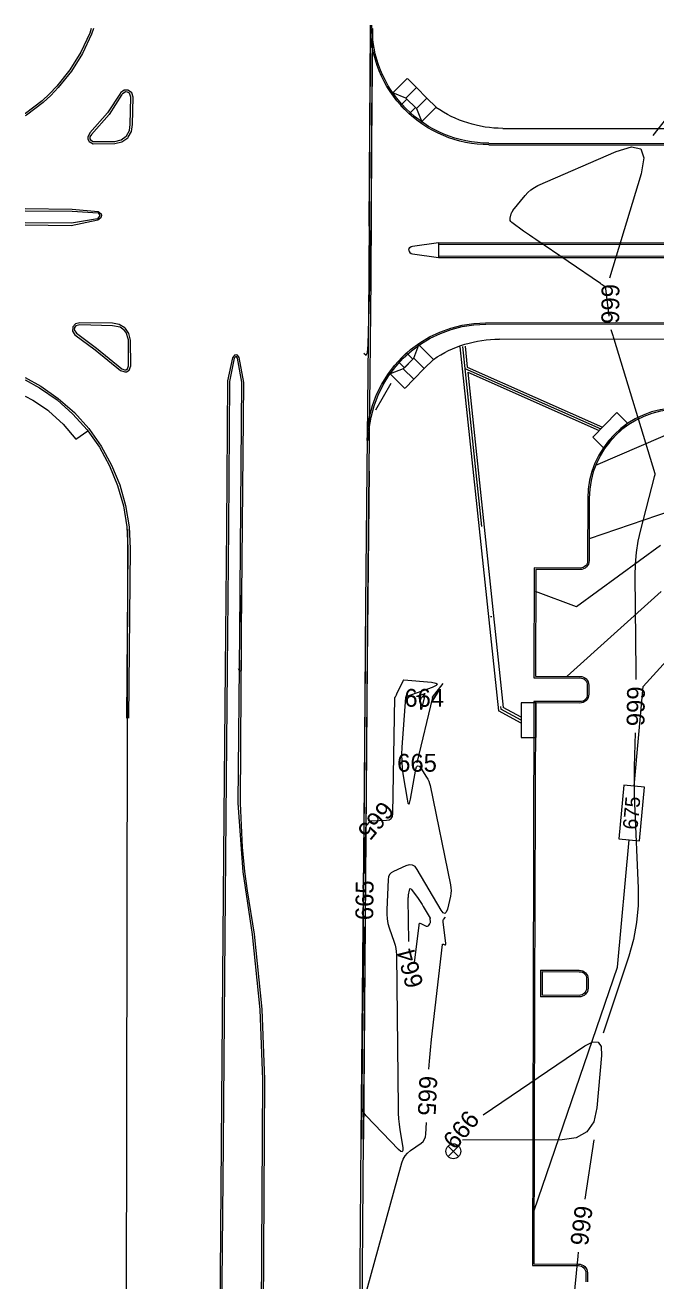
# Model space of a CAD drawing. Extents: x 9956 to 12723, y 9559 to 10903.
# Drawn here: x 9956.4 to 10169.4, y 10451.3 to 10874.7 of the extents above; entities that cross this region are included whole.
import ezdxf
from ezdxf.enums import TextEntityAlignment as Align

# ---------------------------------------------------------------- set-up
doc = ezdxf.new("R2010")
doc.units = 0
doc.header["$MEASUREMENT"] = 0
doc.linetypes.add('DGN Style 4', pattern=[121.953328, 60.938578, -30.469289, 0.076173, -30.469289])
for name, color, linetype, lineweight in [('A-DOOR-IDEN', 7, 'Continuous', 0), ('A-SITE-FENC', 7, 'Continuous', 0), ('A-SITE-FURN', 7, 'Continuous', 0), ('A-SITE-PLAY', 7, 'Continuous', 0), ('A-SITE-SPRT', 7, 'Continuous', 0), ('A-SITE-WATR', 7, 'Continuous', 0), ('E-FILL_PERMIT', 7, 'Continuous', 0), ('G-ANNO-BRDR', 7, 'Continuous', 0), ('G-ANNO-INFO', 7, 'Continuous', 0), ('G-ANNO-MLIN', 7, 'Continuous', 0), ('G-ANNO-NRTH', 7, 'Continuous', 0), ('P-CL', 7, 'Continuous', 0), ('P-PVMT', 7, 'Continuous', 0), ('PROJECT AREA', 7, 'Continuous', 0)]:
    doc.layers.add(name, color=color, linetype=linetype, lineweight=lineweight)
doc.styles.add('Style-Font 001', font='Font 001.shx')
doc.styles.add('Style-WORKING', font='WORKING.shx')

# ---------------------------------------------------------------- blocks, each defined once
blk = doc.blocks.new('XCIR')
at = {"color": 0, "linetype": 'ByBlock', "lineweight": -2}
for p, q in [((-0.0029, -0.0029), (0.0029, 0.0029)), ((-0.0029, 0.0029), (0.0029, -0.0029))]:
    blk.add_line(p, q, dxfattribs=at)
blk.add_circle((0, 0), 0.00417, dxfattribs=at)
blk.add_point((0, 0), dxfattribs=at)
blk = doc.blocks.new('PLUS')
at = {"color": 0, "linetype": 'ByBlock', "lineweight": -2}
for p, q in [((-0.0042, 0), (0.0042, 0)), ((0, 0.0042), (0, -0.0042))]:
    blk.add_line(p, q, dxfattribs=at)
blk.add_point((0, 0), dxfattribs=at)

msp = doc.modelspace()

# ---------------------------------------------------------------- linework, layer by layer
at = {"layer": 'A-SITE-FENC', "color": 7, "linetype": 'Continuous', "lineweight": 0}
for p, q in [((10102.99, 10766.29), (10115.92, 10643.7)), ((10104.73, 10766.48), (10105.46, 10759.49)), ((10105.46, 10759.49), (10151.07, 10739.2)), ((10105.65, 10757.76), (10149.95, 10738.06)), ((10105.65, 10757.76), (10117.57, 10644.79)), ((10123.64, 10641.48), (10117.57, 10644.79)), ((10123.64, 10639.48), (10115.92, 10643.7))]:
    msp.add_line(p, q, dxfattribs=at)
at = {"layer": 'A-SITE-FENC', "color": 7, "linetype": 'DGN Style 4', "lineweight": 0}
for p, q in [((10103.86, 10766.39), (10116.75, 10644.25)), ((10104.63, 10759.04), (10150.51, 10738.63)), ((10123.64, 10640.48), (10116.75, 10644.25))]:
    msp.add_line(p, q, dxfattribs=at)
at = {"layer": 'A-SITE-FENC', "color": 7, "linetype": 'Continuous', "lineweight": 0, "flags": 128}
for points in [[(10151.34, 10732.3), (10159.47, 10740.61), (10155.88, 10744.12), (10147.75, 10735.81)], [(10128.66, 10634.67), (10128.66, 10646.3), (10123.64, 10646.3), (10123.64, 10634.67)]]:
    msp.add_lwpolyline(points, close=True, dxfattribs=at)
at = {"layer": 'A-SITE-FURN', "color": 7, "lineweight": 0, "flags": 128}
msp.add_lwpolyline([(9956.41, 10749.66), (9959.03, 10748.36), (9964.24, 10744.81), (9964.44, 10744.65), (9969.28, 10740.24), (9973.46, 10735.19), (9977.54, 10738)], dxfattribs=at)
at = {"layer": 'A-SITE-PLAY', "color": 7, "lineweight": 0}
msp.add_line((10071.01, 10660.12), (10069.79, 10499.39), dxfattribs=at)
at = {"layer": 'A-SITE-SPRT', "color": 7, "linetype": 'Continuous', "lineweight": 0}
msp.add_line((9990.89, 10704.76), (9989.04, 9578.59), dxfattribs=at)
at = {"layer": 'A-SITE-WATR', "color": 7, "linetype": 'Continuous', "lineweight": 0}
for p, q in [((10146.57, 10715.26), (10146.51, 10694.27)), ((10128.51, 10691.31), (10128.42, 10655.31)), ((10143.51, 10691.27), (10128.51, 10691.31)), ((10128.42, 10655.31), (10143.42, 10655.27)), ((10146.41, 10652.26), (10146.4, 10649.26)), ((10127.9, 10646.81), (10127.66, 10547.81)), ((10128.4, 10646.31), (10128.15, 10547.31)), ((10143.4, 10646.27), (10128.4, 10646.31)), ((10130.18, 10556.31), (10130.15, 10547.31)), ((10130.18, 10556.31), (10143.18, 10556.27)), ((10130.67, 10555.81), (10130.66, 10547.81)), ((10146.17, 10553.27), (10146.16, 10550.27)), ((10128.15, 10547.31), (10127.93, 10457.32)), ((10143.15, 10547.28), (10130.15, 10547.31)), ((10127.93, 10457.32), (10142.93, 10457.28)), ((10145.93, 10454.27), (10145.92, 10451.27))]:
    msp.add_line(p, q, dxfattribs=at)
msp.add_arc((10176.56, 10715.19), 30, 89.8595, 179.8595, dxfattribs=at)
at = {"layer": 'A-SITE-WATR', "color": 7, "linetype": 'Continuous', "lineweight": 0, "extrusion": (0, 0, -1)}
for centre, start, end in [((-10143.51, 10694.27), 179.8903, 270.1405), ((-10143.41, 10652.27), 90.1405, 180.1405), ((-10143.4, 10649.27), 180.1405, 270.1405), ((-10143.17, 10553.28), 90.1405, 180.1405), ((-10143.16, 10550.28), 180.1405, 270.1405), ((-10142.93, 10454.28), 90.1405, 180.1405)]:
    msp.add_arc(centre, 3, start, end, dxfattribs=at)
at = {"layer": 'E-FILL_PERMIT', "color": 7, "linetype": 'Continuous', "lineweight": 0, "flags": 128}
for points in [[(10073.07, 10806.91), (10073.51, 10873.57)], [(10073.45, 10864.21), (10073.51, 10873.57)]]:
    msp.add_lwpolyline(points, dxfattribs=at)
at = {"layer": 'G-ANNO-BRDR', "color": 43, "linetype": 'Continuous', "lineweight": 0}
for p, q in [((10148.75, 10726.42), (10192.13, 10745.15)), ((10197.29, 10718.89), (10146.53, 10701.65)), ((10170.77, 10683.87), (10139.12, 10655.28))]:
    msp.add_line(p, q, dxfattribs=at)
at = {"layer": 'G-ANNO-BRDR', "color": 43, "linetype": 'Continuous', "lineweight": 0, "flags": 128}
for points in [[(10191.23, 10873.57), (10189.62, 10864.64), (10189.58, 10864.26), (10189.62, 10863.88), (10189.73, 10863.53), (10189.91, 10863.18), (10190.62, 10862.08), (10190.72, 10861.86), (10190.71, 10861.69), (10190.6, 10861.55), (10190.39, 10861.46), (10189.15, 10861.11), (10188.89, 10861.02), (10188.65, 10860.9), (10188.44, 10860.74), (10188.24, 10860.56), (10177.53, 10849.19), (10176.36, 10847.92), (10175.21, 10846.61), (10174.09, 10845.28), (10173, 10843.93), (10167.99, 10837.54)], [(10129.28, 10820.61), (10155.6, 10832.12), (10160.78, 10833.68), (10163.91, 10832.95), (10165.01, 10829.92), (10164.06, 10824.6), (10153.4, 10789.44)], [(10153.3, 10776.58), (10152.13, 10785.92), (10152.07, 10786.17), (10151.97, 10786.39), (10151.82, 10786.58), (10151.63, 10786.74), (10150.92, 10787.23), (10150.77, 10787.33), (10150.62, 10787.43), (10150.46, 10787.54), (10150.31, 10787.64), (10128.53, 10802.44), (10127.49, 10803.15), (10126.46, 10803.86), (10125.44, 10804.58), (10124.42, 10805.31), (10120.42, 10808.2), (10120.11, 10808.49), (10119.92, 10808.82), (10119.85, 10809.2), (10119.9, 10809.62), (10120.28, 10811.07), (10120.38, 10811.37), (10120.5, 10811.66), (10120.66, 10811.93), (10120.84, 10812.19), (10124.95, 10817.3), (10125.88, 10818.32), (10126.91, 10819.22), (10128.05, 10819.98), (10129.28, 10820.61)], [(10070.57, 10764.1), (10071.31, 10763.48), (10071.85, 10764.42), (10072.08, 10767.02), (10072.49, 10783.6), (10072.56, 10786.38), (10072.63, 10789.17), (10072.69, 10791.95), (10072.75, 10794.73), (10073.02, 10807.72)], [(10153.86, 10772.15), (10154.35, 10770.43), (10154.46, 10770.06), (10154.57, 10769.7), (10154.68, 10769.33), (10154.79, 10768.96), (10168.65, 10723.6), (10168.68, 10723.49), (10168.69, 10723.39), (10168.68, 10723.28), (10168.65, 10723.18), (10168.55, 10722.83), (10168.53, 10722.76), (10168.51, 10722.68), (10168.49, 10722.61), (10168.47, 10722.53), (10163.82, 10704.67), (10162.96, 10700.82), (10162.35, 10696.95), (10162, 10693.04), (10161.92, 10689.1), (10162.26, 10656.89), (10162.28, 10654.2)], [(10074.65, 10745.11), (10079.74, 10754.03)], [(10170.53, 10699.34), (10142.24, 10678.69), (10128.49, 10683.82)], [(10090.93, 10648.03), (10090.15, 10644.78), (10090, 10644.25), (10089.88, 10644.08), (10089.81, 10644.27), (10089.77, 10644.82), (10089.69, 10647.86), (10089.66, 10648.03), (10089.59, 10648.16), (10089.48, 10648.25), (10089.32, 10648.3), (10088.49, 10648.46), (10088.48, 10648.46), (10088.47, 10648.47), (10088.46, 10648.48), (10088.45, 10648.49), (10088.45, 10648.54), (10088.45, 10648.55), (10088.45, 10648.56), (10088.45, 10648.56), (10088.46, 10648.57), (10090.89, 10649.44), (10091.04, 10649.48), (10091.11, 10649.46), (10091.1, 10649.39), (10091.02, 10649.26), (10090.58, 10648.67), (10090.54, 10648.6), (10090.53, 10648.53), (10090.56, 10648.47), (10090.61, 10648.41), (10090.86, 10648.23), (10090.9, 10648.19), (10090.93, 10648.14), (10090.94, 10648.09), (10090.93, 10648.03)], [(10162.04, 10636.21), (10161.73, 10624.81), (10161.68, 10621.72), (10161.68, 10618.63), (10161.73, 10615.54), (10161.83, 10612.45), (10163.05, 10583.87), (10163.04, 10578.05), (10162.51, 10572.3), (10161.45, 10566.62), (10159.87, 10561.01), (10151.29, 10535.03)], [(10085.73, 10565.92), (10085.57, 10580.3), (10085.57, 10580.65), (10085.59, 10580.99), (10085.63, 10581.33), (10085.68, 10581.67)], [(10085.68, 10581.67), (10085.95, 10583.26), (10086.06, 10583.64), (10086.22, 10583.79), (10086.43, 10583.72), (10086.69, 10583.43), (10088.87, 10580.4), (10089.33, 10579.74), (10089.78, 10579.07), (10090.21, 10578.4), (10090.62, 10577.71), (10092.9, 10573.85), (10092.91, 10573.82), (10092.91, 10573.79), (10092.91, 10573.76), (10092.89, 10573.73), (10092.82, 10573.63), (10092.8, 10573.6), (10092.79, 10573.58), (10092.79, 10573.56), (10092.79, 10573.53), (10092.91, 10572.61), (10092.92, 10572.42), (10092.89, 10572.23), (10092.83, 10572.06), (10092.73, 10571.89), (10092.22, 10571.18), (10092.1, 10571.06), (10091.97, 10570.99), (10091.82, 10570.99), (10091.66, 10571.04), (10089.91, 10571.91), (10089.58, 10572.02), (10089.33, 10571.98), (10089.16, 10571.79), (10089.07, 10571.45), (10087.59, 10558.76)], [(10110.8, 10507.58), (10145.03, 10530.78), (10147.73, 10532.17), (10149.56, 10532.08), (10150.53, 10530.52), (10150.64, 10527.49)], [(10150.64, 10527.49), (10149.13, 10509.91), (10148.05, 10505.19), (10145.74, 10501.82), (10142.19, 10499.79), (10137.4, 10499.11), (10103.8, 10499.01)], [(10145.2, 10479.15), (10148.21, 10499.14)], [(10139.25, 10423.25), (10142.81, 10459.97), (10142.94, 10461.29)]]:
    msp.add_lwpolyline(points, dxfattribs=at)
at = {"layer": 'G-ANNO-INFO', "color": 7, "lineweight": 0, "flags": 128}
for points in [[(9978.68, 10873.57), (9978.17, 10871.97), (9975.22, 10865.59), (9971.53, 10859.62), (9967.14, 10854.13), (9964.58, 10851.48), (9962.12, 10849.22), (9956.54, 10844.95), (9956.41, 10844.87)], [(10072.8, 10873.57), (10072.51, 10834.29), (10072.21, 10789.2), (10071.67, 10735.82), (10071.16, 10679.86), (10070.65, 10618.59), (10070.17, 10559.73), (10069.61, 10499.84), (10069.15, 10440.47), (10068.7, 10368.27), (10070.87, 10358.87), (10068.8, 10337.72), (10068.81, 10280.52), (10068.59, 10218.4), (10070.69, 10208.67), (10070.63, 10197.75), (10068.55, 10187.92), (10068.64, 10131.87), (10068.68, 10088.43), (10070.71, 10078.54), (10070.66, 10067.81), (10068.59, 10058.42)], [(10073.49, 10873.57), (10073.16, 10834.28), (10072.92, 10789.14), (10072.39, 10735.82), (10071.77, 10679.89), (10071.32, 10618.64), (10070.86, 10559.79), (10070.31, 10499.83), (10069.89, 10440.44), (10069.33, 10368.31), (10071.59, 10358.81), (10071.55, 10347.89), (10069.44, 10337.68), (10069.45, 10280.62), (10069.27, 10218.41), (10071.52, 10208.58), (10071.36, 10197.73), (10069.21, 10187.93), (10069.28, 10131.92), (10069.39, 10088.46), (10071.34, 10078.66), (10071.38, 10067.7), (10069.28, 10058.46)], [(10072.8, 10873.57), (10072.73, 10864.21)], [(10073.49, 10873.57), (10073.41, 10864.21)], [(9989.03, 10851.35), (9984.7, 10844.61), (9978.74, 10837.87), (9978.21, 10836.99), (9978.27, 10836.4), (9978.49, 10835.99), (9979.4, 10835.51), (9986.64, 10835.51), (9988.74, 10835.98), (9990.47, 10837.25), (9990.61, 10837.42), (9991.55, 10839.12), (9991.8, 10841.25), (9992.05, 10850.41), (9991.58, 10851.71), (9990.91, 10852.11), (9990.27, 10852.17), (9989.09, 10851.44)], [(9956.41, 10812.16), (9972.24, 10812.01), (9981.06, 10811.39), (9981.56, 10810.53), (9980.79, 10809.42), (9971.99, 10807.91), (9956.41, 10808.06)], [(10036.04, 10441.59), (10036.49, 10519.49), (10035.61, 10543.04), (10033.03, 10568.28), (10029.89, 10589.44), (10028.21, 10612.56), (10028.76, 10670.07), (10029.46, 10754.37), (10028, 10762.5), (10027.54, 10763.18), (10026.88, 10762.52), (10025.34, 10754.58), (10024.94, 10705.41), (10024.47, 10657.77), (10024.05, 10608.06), (10023.65, 10554.38), (10023.15, 10497.64), (10022.65, 10439.16), (10022.43, 10382.95)], [(9956.41, 10755.13), (9961.29, 10752.48), (9967.16, 10748.38), (9972.52, 10743.63), (9977.3, 10738.31), (9977.54, 10738), (9981.44, 10732.47), (9984.89, 10726.19), (9987.6, 10719.57), (9989.54, 10712.67), (9990.68, 10705.61), (9991, 10698.45), (9990.58, 10641.2)], [(10072.35, 10724.44), (10071.66, 10659.99), (10070.42, 10499.37)]]:
    msp.add_lwpolyline(points, dxfattribs=at)
msp.add_lwpolyline([(9974.87, 10773.68), (9973.5, 10773.37), (9973.07, 10772.79), (9972.95, 10772.07), (9973.68, 10770.87), (9980.5, 10765.84), (9989.03, 10758.88), (9989.96, 10758.5), (9990.3, 10758.55), (9990.88, 10758.9), (9991.24, 10759.84), (9991.22, 10768.61), (9990.43, 10771.12), (9989.81, 10771.9), (9988.47, 10772.89), (9985.88, 10773.41)], close=True, dxfattribs=at)
at = {"layer": 'G-ANNO-MLIN', "color": 7, "linetype": 'Continuous', "lineweight": 0}
for p, q in [((10146.07, 10715.26), (10146.01, 10694.25)), ((10128.01, 10691.81), (10127.92, 10654.81)), ((10143.51, 10691.77), (10128.01, 10691.81)), ((10127.92, 10654.81), (10143.42, 10654.77)), ((10145.91, 10652.26), (10145.9, 10649.26)), ((10143.4, 10646.77), (10127.9, 10646.81)), ((10130.67, 10555.81), (10143.17, 10555.77)), ((10145.67, 10553.27), (10145.66, 10550.27)), ((10127.66, 10547.81), (10127.43, 10456.82)), ((10143.15, 10547.78), (10130.66, 10547.81)), ((10127.43, 10456.82), (10142.93, 10456.78)), ((10145.43, 10454.27), (10145.42, 10451.27))]:
    msp.add_line(p, q, dxfattribs=at)
msp.add_arc((10176.56, 10715.19), 30.5, 89.8595, 179.8595, dxfattribs=at)
at = {"layer": 'G-ANNO-MLIN', "color": 7, "linetype": 'Continuous', "lineweight": 0, "extrusion": (0, 0, -1)}
for centre, start, end in [((-10143.51, 10694.27), 180.4146, 270.1405), ((-10143.41, 10652.27), 90.1405, 180.1405), ((-10143.4, 10649.27), 180.1405, 270.1405), ((-10143.17, 10553.28), 90.1405, 180.1405), ((-10143.16, 10550.28), 180.1405, 270.1405), ((-10142.93, 10454.28), 90.1405, 180.1405)]:
    msp.add_arc(centre, 2.5, start, end, dxfattribs=at)
at = {"layer": 'G-ANNO-NRTH', "color": 7, "lineweight": 0, "flags": 128}
for points in [[(9979.41, 10873.57), (9978.77, 10871.6), (9975.78, 10865.17), (9972.03, 10859.15), (9967.59, 10853.61), (9965.06, 10850.99), (9962.52, 10848.66), (9956.88, 10844.35), (9956.41, 10844.07)], [(9988.51, 10851.77), (9984.18, 10845.08), (9978.17, 10838.39), (9977.5, 10836.95), (9977.56, 10836.26), (9977.96, 10835.44), (9979.33, 10834.64), (9986.62, 10834.8), (9989.01, 10835.31), (9990.99, 10836.72), (9991.17, 10836.92), (9992.25, 10838.81), (9992.58, 10841.22), (9992.81, 10850.4), (9992.4, 10851.81), (9991.23, 10852.7), (9991.12, 10852.73), (9989.76, 10852.72), (9988.56, 10851.87)], [(9956.41, 10812.88), (9972.21, 10812.72), (9981.05, 10811.9), (9982.03, 10811.05), (9982.14, 10810.54), (9981.97, 10809.76), (9980.92, 10809), (9971.94, 10807.09), (9956.41, 10807.24)], [(10036.72, 10441.6), (10037.22, 10519.49), (10036.32, 10543.1), (10033.76, 10568.39), (10031.33, 10583), (10030.51, 10589.53), (10029.72, 10597.72), (10028.95, 10612.52), (10029.39, 10670.34), (10030.16, 10754.32), (10028.61, 10762.67), (10027.97, 10763.46), (10027.55, 10763.57), (10026.95, 10763.43), (10026.36, 10762.6), (10024.65, 10754.81), (10024.3, 10705.45), (10023.83, 10657.84), (10023.36, 10608.14), (10022.99, 10554.41), (10022.48, 10497.66), (10021.99, 10439.14), (10021.81, 10382.94)], [(9956.41, 10755.94), (9961.66, 10753.09), (9967.59, 10748.93), (9973.01, 10744.12), (9977.85, 10738.72), (9978.08, 10738.43), (9982.05, 10732.81), (9985.54, 10726.47), (9988.29, 10719.76), (9990.26, 10712.79), (9991.43, 10705.64), (9991.78, 10698.4), (9991.27, 10641.21)]]:
    msp.add_lwpolyline(points, dxfattribs=at)
msp.add_lwpolyline([(9974.83, 10774.38), (9973.41, 10774.07), (9972.49, 10773.04), (9972.45, 10772.97), (9972.35, 10771.52), (9973.15, 10770.3), (9980.02, 10765.28), (9988.59, 10758.36), (9990.04, 10757.83), (9990.54, 10757.91), (9991.45, 10758.47), (9991.99, 10759.93), (9991.96, 10768.55), (9991.42, 10770.79), (9990.27, 10772.45), (9990.06, 10772.66), (9988.09, 10773.87), (9985.82, 10774.24)], close=True, dxfattribs=at)
at = {"layer": 'P-CL', "color": 7, "linetype": 'Continuous', "lineweight": 0}
for p in [(10072.43, 10806.94), (10072.81, 10864.21)]:
    msp.add_line(p, (10072.87, 10873.57), dxfattribs=at)
at = {"layer": 'P-PVMT', "color": 7, "linetype": 'Continuous', "lineweight": 0}
for p, q in [((10079.98, 10851.49), (10085.2, 10856.74)), ((10085.28, 10856.66), (10088.3, 10853.64)), ((10084.76, 10850.1), (10080.33, 10851.85)), ((10094.94, 10847.02), (10091.83, 10850.11)), ((10088.29, 10846.56), (10090.08, 10842.13)), ((10089.73, 10841.78), (10094.94, 10847.02)), ((10117.41, 10839.89), (10441.99, 10839.54)), ((10112.76, 10834.88), (10441.98, 10834.54)), ((10112.76, 10834.38), (10441.98, 10834.04)), ((10087, 10800.15), (10095.74, 10801.43)), ((10095.74, 10801.43), (10095.75, 10796.43)), ((10095.74, 10801.43), (10235.74, 10801.28)), ((10095.74, 10800.93), (10235.74, 10800.78)), ((10087, 10797.65), (10095.73, 10796.43)), ((10095.75, 10796.93), (10225.25, 10796.8)), ((10095.75, 10796.43), (10225.25, 10796.3)), ((10339.78, 10774.15), (10111.69, 10774.38)), ((10339.78, 10773.65), (10111.69, 10773.88)), ((10088.81, 10767.27), (10094.06, 10762.06)), ((10339.78, 10768.65), (10116.27, 10768.87)), ((10087.41, 10762.48), (10089.17, 10766.92)), ((10083.89, 10758.92), (10079.47, 10757.15)), ((10094.06, 10762.06), (10090.97, 10758.95)), ((10079.12, 10757.5), (10084.37, 10752.28)), ((10084.46, 10752.37), (10087.45, 10755.41))]:
    msp.add_line(p, q, dxfattribs=at)
at = {"layer": 'P-PVMT', "color": 7, "linetype": 'Continuous', "lineweight": 0, "flags": 128}
for points in [[(10088.3, 10853.64), (10091.83, 10850.1), (10088.29, 10846.56), (10084.76, 10850.1)], [(10085.11, 10849.75), (10087.94, 10846.92), (10085.81, 10844.8), (10082.99, 10847.63)], [(10084.25, 10759.27), (10087.05, 10762.12), (10084.92, 10764.23), (10082.11, 10761.38)], [(10087.45, 10755.41), (10090.96, 10758.96), (10087.41, 10762.48), (10083.89, 10758.92)]]:
    msp.add_lwpolyline(points, close=True, dxfattribs=at)
at = {"layer": 'P-PVMT', "color": 7, "linetype": 'Continuous', "lineweight": 0, "extrusion": (0, 0, -1)}
for centre, radius, start, end in [((-10112.8, 10874.38), 40, 270.0585, 0.4218), ((-10112.8, 10874.38), 39.5, 270.0585, 0.4218), ((-10117.45, 10879.39), 39.5, 270.0585, 304.8333), ((-10087, 10798.9), 1.25, 0, 90), ((-10111.65, 10734.38), 40, 0.5188, 90.0585), ((-10111.65, 10734.38), 39.5, 0.5188, 90.0585), ((-10116.21, 10729.39), 39.5, 55.8474, 90.0585)]:
    msp.add_arc(centre, radius, start, end, dxfattribs=at)
at = {"layer": 'P-PVMT', "color": 7, "linetype": 'Continuous', "lineweight": 0}
msp.add_arc((10087, 10798.9), 1.25, 180, 270, dxfattribs=at)
at = {"layer": 'PROJECT AREA', "color": 43, "linetype": 'Continuous', "lineweight": 0, "flags": 128}
for points in [[(10161.65, 10618.3), (10164.75, 10651.87), (10198.34, 10688.83)], [(10029.11, 10682.6), (10029.17, 10674.5), (10029.18, 10672.38), (10029.19, 10670.26), (10029.21, 10668.13), (10029.22, 10666.01), (10029.27, 10658.06), (10029.21, 10657.31), (10029.03, 10657.01), (10028.72, 10657.17), (10028.28, 10657.79)], [(10070.93, 10588.83), (10070.95, 10590.16), (10070.99, 10592.73), (10071.2, 10604.03), (10071.23, 10604.38), (10071.33, 10604.71), (10071.48, 10605.02), (10071.69, 10605.3), (10072.47, 10606.19), (10072.65, 10606.35), (10072.85, 10606.48), (10073.08, 10606.56), (10073.32, 10606.59), (10078.24, 10606.82), (10079.17, 10606.99), (10079.83, 10607.42), (10080.24, 10608.1), (10080.39, 10609.03), (10081.05, 10647.99), (10081.06, 10648.06), (10081.08, 10648.13), (10081.11, 10648.19), (10081.15, 10648.25), (10081.3, 10648.43), (10081.33, 10648.47), (10081.36, 10648.51), (10081.38, 10648.55), (10081.4, 10648.6), (10081.56, 10649.01), (10081.6, 10649.09), (10081.63, 10649.18), (10081.67, 10649.27), (10081.71, 10649.35), (10083.9, 10653.94), (10083.92, 10653.97), (10083.93, 10653.99), (10083.95, 10654.02), (10083.97, 10654.04), (10084.04, 10654.11), (10084.05, 10654.13), (10084.07, 10654.14), (10084.09, 10654.14), (10084.11, 10654.14), (10093.35, 10653.27), (10094.84, 10653.02), (10095.38, 10652.65), (10094.95, 10652.16), (10093.56, 10651.55), (10084.71, 10648.38), (10084.71, 10648.37), (10084.71, 10648.37), (10084.71, 10648.37), (10084.71, 10648.37), (10084.71, 10648.35), (10084.71, 10648.35), (10084.71, 10648.35), (10084.71, 10648.35), (10084.71, 10648.35), (10084.63, 10648.23), (10084.61, 10648.2), (10084.6, 10648.18), (10084.59, 10648.15), (10084.58, 10648.12), (10083.39, 10631.44), (10083.29, 10629), (10083.33, 10626.57), (10083.51, 10624.15), (10083.84, 10621.74), (10085.14, 10613.86), (10085.43, 10612.59), (10085.71, 10612.17), (10086.01, 10612.59), (10086.31, 10613.85), (10088.12, 10623.96), (10088.37, 10624.8), (10088.72, 10625.14), (10089.18, 10624.97), (10089.74, 10624.3), (10091.74, 10621.28), (10092.14, 10620.62), (10092.47, 10619.93), (10092.73, 10619.21), (10092.92, 10618.46), (10099.81, 10585.01), (10099.95, 10584.07), (10099.99, 10583.12), (10099.92, 10582.17), (10099.76, 10581.23)], [(10088.51, 10626.15), (10093.8, 10648.14), (10093.81, 10648.15), (10093.8, 10648.16), (10093.8, 10648.17), (10093.79, 10648.17), (10093.76, 10648.2), (10093.76, 10648.2), (10093.75, 10648.21), (10093.76, 10648.21), (10093.76, 10648.22), (10097.31, 10652.89)], [(10127.98, 10475.32), (10156.03, 10557.31), (10159.98, 10600.23)], [(10099.76, 10581.23), (10098.73, 10576.82), (10098.36, 10575.79), (10097.9, 10575.39), (10097.34, 10575.63), (10096.69, 10576.51), (10088.61, 10590.2), (10087.84, 10591.17), (10086.94, 10591.69), (10085.89, 10591.78), (10084.71, 10591.43), (10080.61, 10589.57), (10079.84, 10589.1), (10079.27, 10588.49), (10078.92, 10587.74), (10078.77, 10586.84), (10078.29, 10576.65), (10078.29, 10575.1), (10078.43, 10573.56), (10078.72, 10572.05), (10079.16, 10570.55), (10080.81, 10565.71), (10081.12, 10564.66), (10081.35, 10563.6), (10081.49, 10562.53), (10081.54, 10561.44), (10082.12, 10509.92), (10082.18, 10508.06), (10082.3, 10506.21), (10082.49, 10504.37), (10082.74, 10502.52), (10083.69, 10496.52), (10083.76, 10495.51), (10083.55, 10495.06), (10083.06, 10495.17), (10082.3, 10495.83), (10071.36, 10507.26), (10070.71, 10508.08), (10070.24, 10508.98), (10069.97, 10509.95), (10069.89, 10511), (10069.94, 10514.55), (10069.95, 10515.31), (10069.96, 10516.07), (10069.97, 10516.83), (10069.98, 10517.59), (10070.13, 10529.39), (10070.14, 10529.7), (10070.14, 10530), (10070.14, 10530.31), (10070.15, 10530.61), (10070.16, 10531.79), (10070.16, 10531.92), (10070.17, 10532.04), (10070.17, 10532.17), (10070.17, 10532.3), (10070.18, 10532.71), (10070.18, 10532.8), (10070.18, 10532.89), (10070.18, 10532.97), (10070.18, 10533.06), (10070.43, 10551.89), (10070.44, 10552.93), (10070.46, 10553.97), (10070.47, 10555), (10070.48, 10556.04), (10070.53, 10559.43), (10070.54, 10560.15), (10070.55, 10560.88), (10070.56, 10561.61), (10070.57, 10562.33), (10070.68, 10570.83)], [(10092.5, 10522.98), (10092.68, 10525.61), (10093.01, 10529.29), (10093.4, 10532.97), (10097.11, 10564.89), (10097.14, 10565), (10097.2, 10565.07), (10097.28, 10565.08), (10097.39, 10565.04), (10097.83, 10564.82), (10097.9, 10564.8), (10097.95, 10564.8), (10098, 10564.83), (10098.05, 10564.87), (10098.18, 10565.06), (10098.21, 10565.11), (10098.22, 10565.15), (10098.23, 10565.2), (10098.23, 10565.25), (10097.28, 10572.53), (10097.27, 10572.74), (10097.3, 10572.94), (10097.37, 10573.13), (10097.48, 10573.31), (10098.09, 10574.12)], [(10069.17, 10439.44), (10083.39, 10491.35), (10083.84, 10492.59), (10084.47, 10493.69), (10085.29, 10494.66), (10086.3, 10495.49), (10089.91, 10498.02), (10090.59, 10498.61), (10091.08, 10499.3), (10091.4, 10500.09), (10091.53, 10500.98), (10091.69, 10505)]]:
    msp.add_lwpolyline(points, dxfattribs=at)
msp.add_lwpolyline([(10163.47, 10599.9), (10165.14, 10617.98), (10158.17, 10618.62), (10156.5, 10600.55)], close=True, dxfattribs=at)

# ---------------------------------------------------------------- block references
at = {"layer": 'A-DOOR-IDEN', "color": 43, "lineweight": 0, "xscale": 600, "yscale": 600}
msp.add_blockref('XCIR', (10100.74, 10495.27), dxfattribs=at)
at = {"layer": 'E-FILL_PERMIT', "color": 7, "linetype": 'Continuous', "lineweight": 0, "xscale": 60, "yscale": 60}
msp.add_blockref('PLUS', (10073.07, 10806.91), dxfattribs=at)

# ---------------------------------------------------------------- texts
at = {"layer": 'G-ANNO-BRDR', "color": 43, "linetype": 'Continuous', "lineweight": 0, "style": 'Style-Font 001'}
for s, rotation, p in [('666', 269.5888, (10153.68, 10780.77)), ('666', 269.2404, (10162.24, 10645.2)), ('664', 104.5698, (10086.14, 10556.95)), ('666', 50.7695, (10103.35, 10502.53)), ('666', 262.7857, (10143.96, 10470.23))]:
    msp.add_text(s, height=6, rotation=rotation, dxfattribs=at).set_placement(p, align=Align.MIDDLE_CENTER)
msp.add_text('664', height=6, dxfattribs=at).set_placement((10090.93, 10648.03), align=Align.MIDDLE_CENTER)
at = {"layer": 'PROJECT AREA', "color": 43, "linetype": 'Continuous', "lineweight": 0, "style": 'Style-Font 001'}
msp.add_text('665', height=6, dxfattribs=at).set_placement((10088.51, 10626.15), align=Align.MIDDLE_CENTER)
at = {"layer": 'PROJECT AREA', "color": 43, "linetype": 'Continuous', "lineweight": 0}
for s, height, rotation, style, p in [('665', 6, 229.9549, 'Style-Font 001', (10074.65, 10606.65)), ('675', 5, 84.7282, 'Style-WORKING', (10160.82, 10609.26)), ('665', 6, 89.2119, 'Style-Font 001', (10070.8, 10579.83)), ('665', 6, 267.4314, 'Style-Font 001', (10092.07, 10513.99))]:
    msp.add_text(s, height=height, rotation=rotation, dxfattribs=dict(at, style=style)).set_placement(p, align=Align.MIDDLE_CENTER)

doc.saveas('drawing.dxf')
